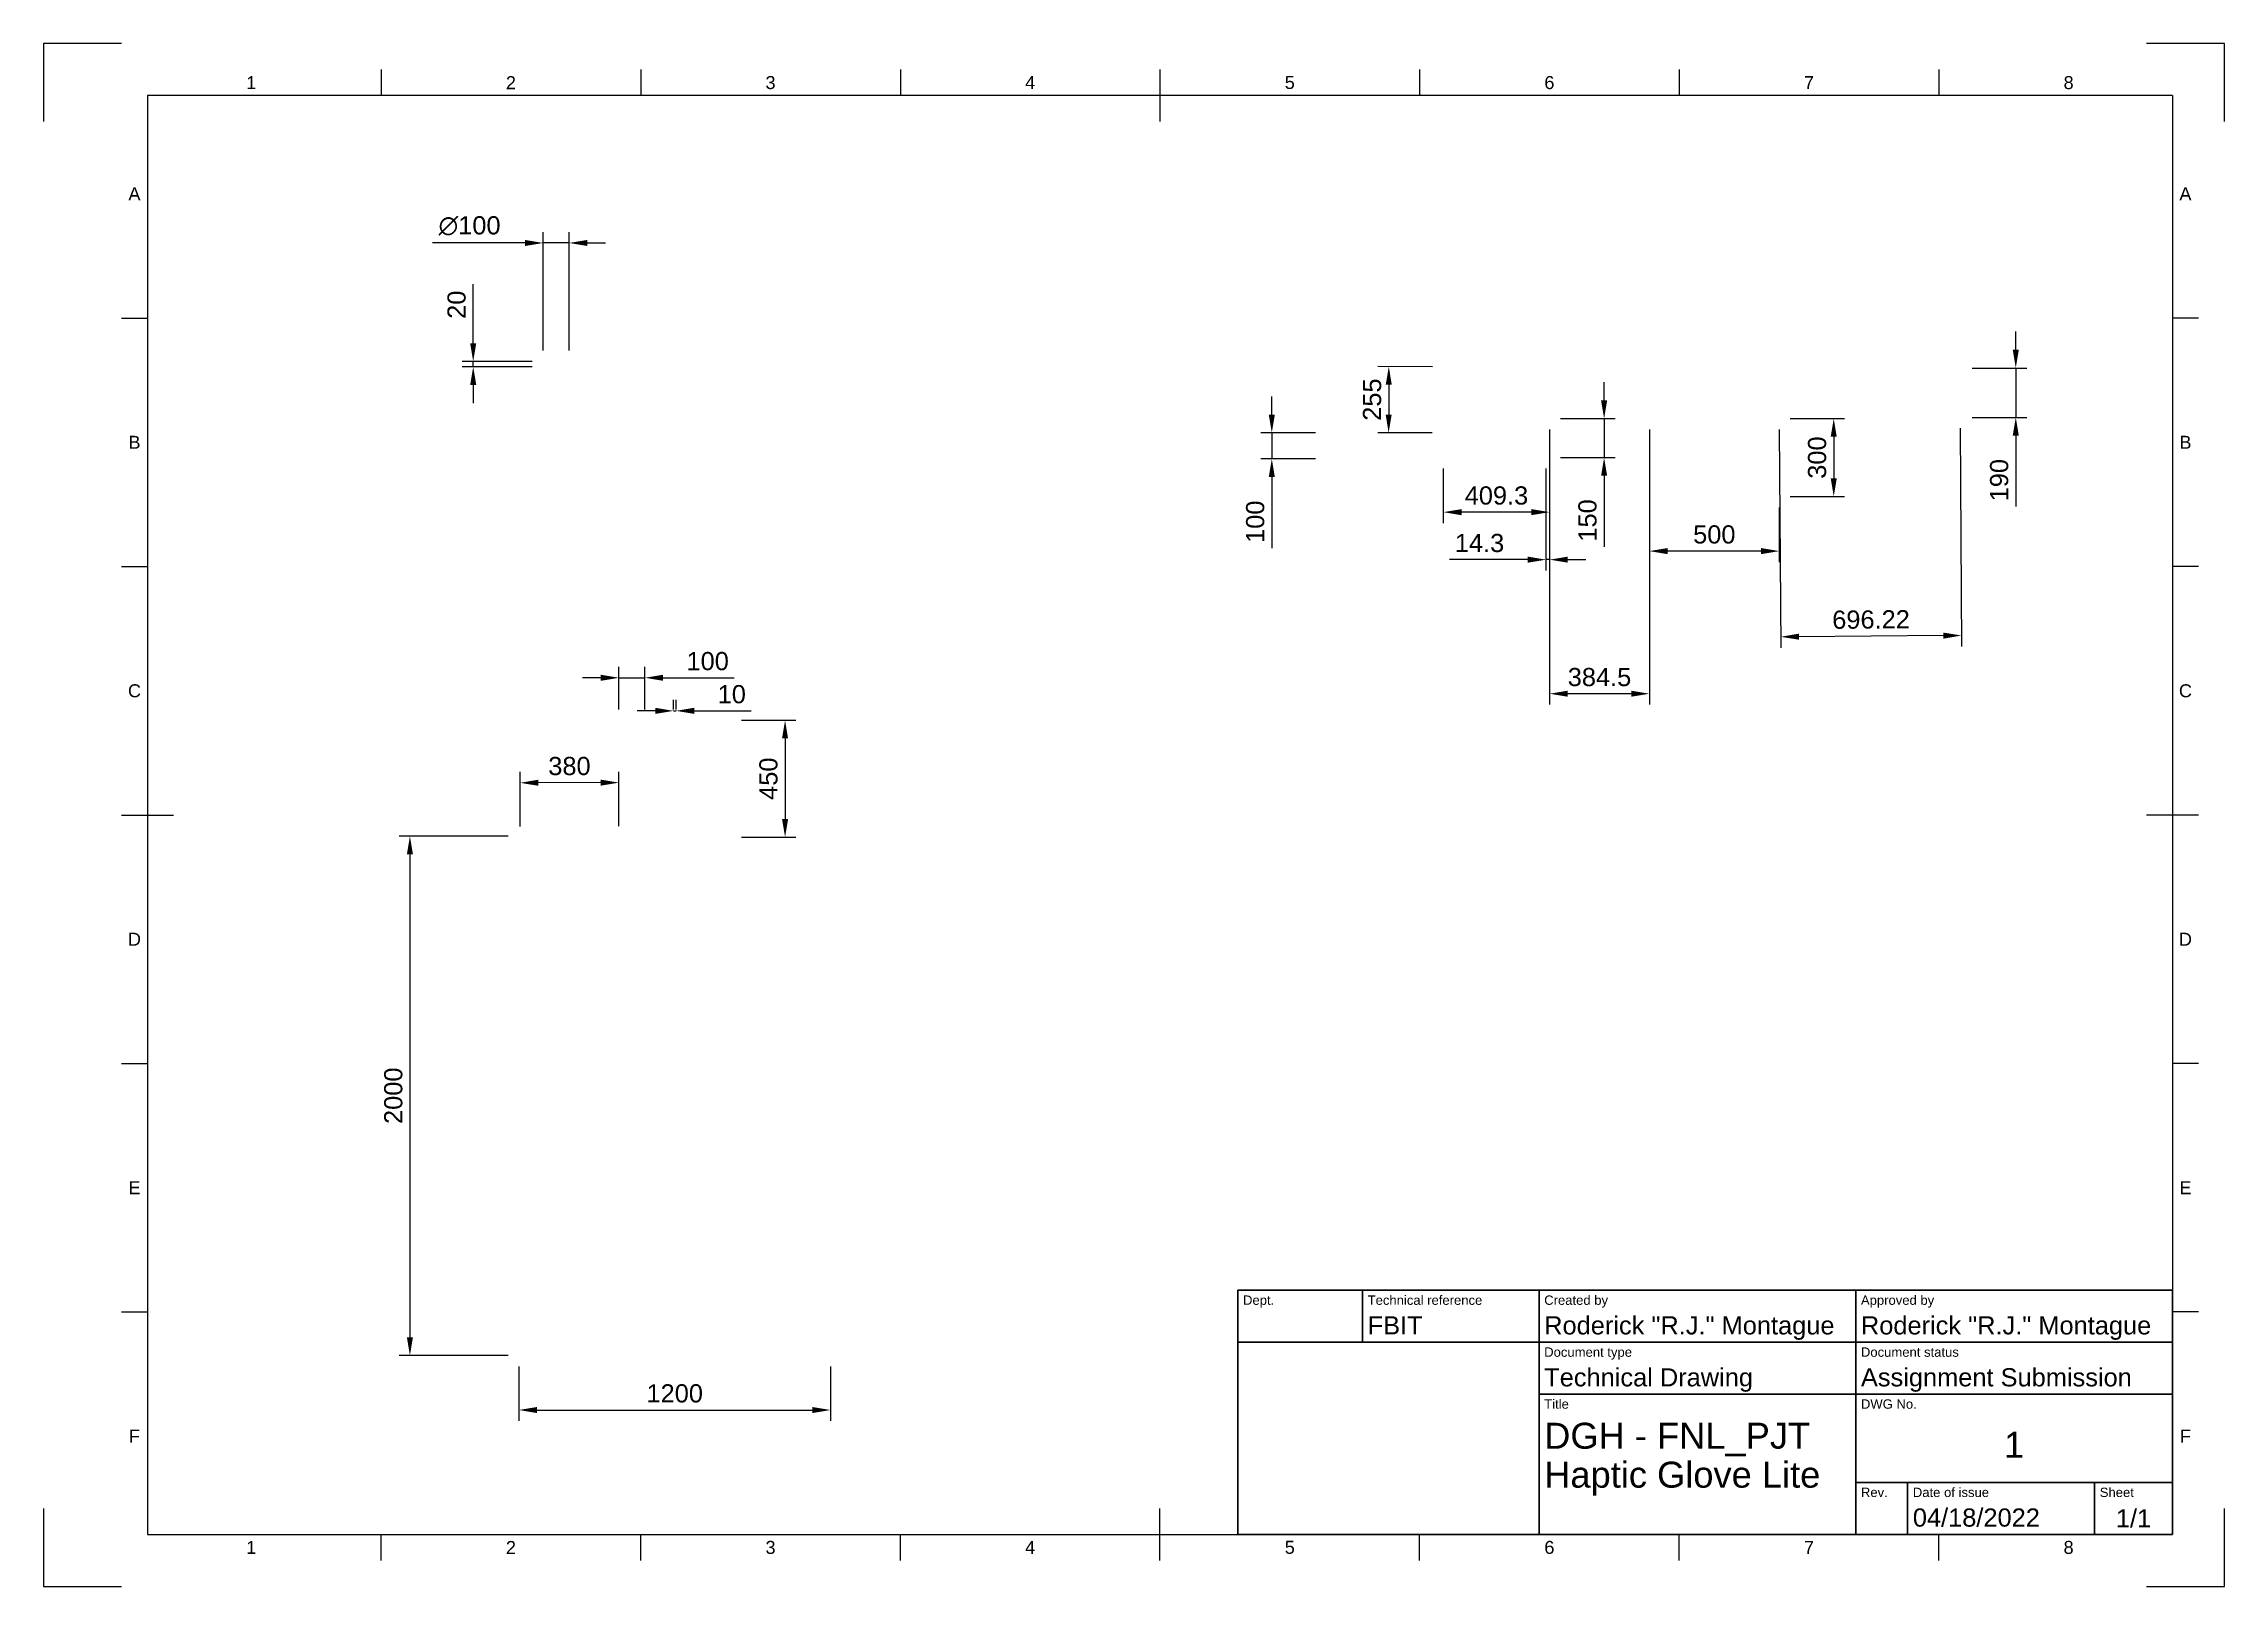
# Paper-space layout 'Sheet1' of a CAD drawing. Header units: millimetres. Extents: x 0 to 420, y 0 to 297.
import ezdxf
from ezdxf.enums import TextEntityAlignment as Align

# ---------------------------------------------------------------- set-up
doc = ezdxf.new("R2010")
doc.units = ezdxf.units.MM
doc.header["$LTSCALE"] = 0.75
for name, color, linetype, lineweight in [('Border', 7, 'Continuous', 25), ('Dimensions', 7, 'Continuous', 25), ('TitleBlock', 7, 'Continuous', 35)]:
    doc.layers.add(name, color=color, linetype=linetype, lineweight=lineweight)
doc.styles.add('FusionTitle', font='arial.ttf')
doc.styles.get("Standard").update_dxf_attribs({"font": 'arial.ttf'})
doc.dimstyles.new('ISO-25', dxfattribs={"dimtxt": 3.5, "dimasz": 3.5, "dimexe": 2.1, "dimexo": 2.1, "dimgap": 1.4, "dimtad": 1, "dimzin": 12, "dimdsep": 46, "dimtxsty": 'Standard', "dimcen": 0, "dimclrd": 256, "dimclre": 256, "dimclrt": 256, "dimazin": 3, "dimtp": 0.1, "dimtm": 0.1000000001, "dimtfac": 0.7142857142857143, "dimtmove": 0, "dimatfit": 3, "dimfxl": 1, "dimtzin": 12, "dimarcsym": 0})

# ---------------------------------------------------------------- blocks, each defined once
blk = doc.blocks.new('ISO_A3_SHEET')
at = {"layer": 'Border'}
for p, q in [((65, 292), (65.00000000000011, 287)), ((115, 292), (115.0000000000001, 287)), ((165, 292), (165.0000000000001, 287)), ((215, 292), (215, 282)), ((265, 292), (265.0000000000001, 287)), ((315, 292), (315.0000000000001, 287)), ((365, 292), (365, 287)), ((410, 287), (20, 287)), ((20, 287), (20, 10)), ((410, 287), (410, 10)), ((15, 244.16666), (20, 244.1666599999999)), ((415, 244.16666), (410, 244.1666599999999)), ((15, 196.33333), (20, 196.33333)), ((415, 196.33333), (410, 196.33333)), ((15, 148.5), (25, 148.5)), ((415, 148.5), (405, 148.5)), ((15, 100.66667), (20, 100.66667)), ((415, 100.66667), (410, 100.66667)), ((15, 52.83334000000001), (20, 52.83334000000001)), ((415, 52.83334000000001), (410, 52.83334000000001)), ((215, 5), (215, 15)), ((20, 10), (410, 10)), ((65, 4.999999999999996), (65.00000000000011, 9.999999999999996)), ((115, 4.999999999999996), (115.0000000000001, 9.999999999999996)), ((165, 4.999999999999996), (165.0000000000001, 9.999999999999996)), ((265, 4.999999999999996), (265.0000000000001, 9.999999999999996)), ((315, 4.999999999999996), (315.0000000000001, 9.999999999999996)), ((365, 4.999999999999996), (365, 9.999999999999996))]:
    blk.add_line(p, q, dxfattribs=at)
at = {"layer": 'Defpoints'}
for p, q in [((15, 297), (0, 297)), ((0, 297), (0, 282)), ((420, 297), (405, 297)), ((420, 282), (420, 297)), ((0, 15), (0, 0)), ((420, 0), (420, 15)), ((0, 0), (15, 0)), ((405, 0), (420, 0))]:
    blk.add_line(p, q, dxfattribs=at)
at = {"layer": 'Border', "style": 'FusionTitle'}
for s, p in [('1', (40, 289.5)), ('2', (90, 289.5)), ('3', (140, 289.5)), ('4', (189.9999999999999, 289.5)), ('5', (240, 289.5)), ('6', (290, 289.5)), ('7', (339.9999999999999, 289.5)), ('8', (389.9999999999998, 289.5)), ('A', (17.5, 268.0833299999999)), ('A', (412.5, 268.0833299999999)), ('B', (17.5, 220.25)), ('B', (412.5, 220.25)), ('C', (17.5, 172.41667)), ('C', (412.5, 172.41667)), ('D', (17.5, 124.58334)), ('D', (412.5, 124.58334)), ('E', (17.5, 76.75001000000003)), ('E', (412.5, 76.75001000000003)), ('F', (17.5, 28.91668000000003)), ('F', (412.5, 28.91668000000003)), ('1', (40, 7.499999999999996)), ('2', (90, 7.499999999999996)), ('3', (140, 7.499999999999996)), ('4', (189.9999999999999, 7.499999999999996)), ('5', (240, 7.499999999999996)), ('6', (290, 7.499999999999996)), ('7', (339.9999999999999, 7.499999999999996)), ('8', (389.9999999999998, 7.499999999999996))]:
    blk.add_text(s, height=2.5, dxfattribs=at).set_placement(p, align=Align.MIDDLE)
blk = doc.blocks.new('ISO_TITLEBLOCK')
at = {"layer": 'TitleBlock'}
for p, q in [((0, 47), (-180, 47)), ((-180, 47), (-180, 0)), ((-156, 37), (-156, 47)), ((-122, 0), (-122, 47)), ((-61, 0), (-61, 47)), ((0, 0), (0, 47)), ((-180, 37), (0, 37)), ((-122, 27), (0, 27)), ((-61, 10), (0, 10)), ((-51, 0), (-50.99999999999994, 10)), ((-15, 0), (-15, 10)), ((-180, 0), (0, 0))]:
    blk.add_line(p, q, dxfattribs=at)
at = {"layer": 'TitleBlock', "style": 'FusionTitle'}
for s, p in [('Dept.', (-179, 46)), ('Technical reference', (-155, 46)), ('Created by', (-121, 46)), ('Approved by', (-60, 46)), ('Document type', (-121, 36)), ('Document status', (-60, 36)), ('Title', (-121, 26)), ('DWG No.', (-60, 26)), ('Rev.', (-60, 9)), ('Date of issue', (-49.99999999999994, 9)), ('Sheet', (-14, 9))]:
    blk.add_text(s, height=1.8, dxfattribs=at).set_placement(p, align=Align.TOP_LEFT)
for tag, height, p in [('DEPT', 3.5, (-179, 42)), ('TECHNICAL_REFERENCE', 3.5, (-155, 42)), ('CREATED_BY', 3.5, (-121, 42)), ('APPROVED_BY', 3.5, (-60, 42)), ('DOCUMENT_TYPE', 3.5, (-121, 32)), ('DOCUMENT_STATUS', 3.5, (-60, 32)), ('TITLE_1', 5, (-121, 21.5)), ('TITLE_2', 5, (-121, 14)), ('TITLE_3', 5, (-121, 6.5)), ('DATE_OF_ISSUE', 3.5, (-50, 5))]:
    blk.add_attdef(tag, text='', height=height, dxfattribs=at).set_placement(p, align=Align.TOP_LEFT)
for tag, p in [('CREATED_DATE', (-61.99999999999999, 42)), ('APPROVED_DATE', (-0.9928376534788512, 42))]:
    blk.add_attdef(tag, text='', height=3.5, dxfattribs=at).set_placement(p, align=Align.TOP_RIGHT)
for tag, height, p in [('DRAWING_NUMBER', 5, (-30.50000000000001, 19.75143246930423)), ('REV', 3.5, (-56, 4.85)), ('SHEET', 3.5, (-7.5, 4.85))]:
    blk.add_attdef(tag, text='', height=height, dxfattribs=at).set_placement(p, align=Align.TOP_CENTER)
blk = doc.blocks.new('*D25')
at = {"layer": 'Defpoints', "color": 0, "transparency": 16777216}
for p in [(115.7978188391696, 174.9177098126781), (110.7978188391696, 166.7345183728969), (115.7978188391696, 166.7345183728969)]:
    blk.add_point(p, dxfattribs=at)
at = {"layer": 'Dimensions', "lineweight": -2, "transparency": 16777216}
for p, q in [((110.7978188391696, 168.8345183728969), (110.7978188391696, 177.0177098126781)), ((115.7978188391696, 168.8345183728969), (115.7978188391696, 177.0177098126781)), ((107.2978188391696, 174.9177098126781), (103.7978188391696, 174.9177098126781)), ((110.7978188391696, 174.9177098126781), (115.7978188391696, 174.9177098126781)), ((119.2978188391696, 174.9177098126781), (132.9893604489923, 174.9177098126781))]:
    blk.add_line(p, q, dxfattribs=at)
at = {"layer": 'Dimensions', "transparency": 16777216}
for points in [[(107.2978188391696, 175.5010431460115), (107.2978188391696, 174.3343764793448), (110.7978188391696, 174.9177098126781)], [(119.2978188391696, 175.5010431460115), (119.2978188391696, 174.3343764793448), (115.7978188391696, 174.9177098126781)]]:
    blk.add_solid(points, dxfattribs=at)
at = {"layer": 'Dimensions', "transparency": 16777216, "insert": (127.8935896440809, 178.1047152697041), "char_height": 3.5, "attachment_point": 5}
blk.add_mtext('100', dxfattribs=at)
blk = doc.blocks.new('*D26')
at = {"layer": 'Defpoints', "color": 0, "transparency": 16777216}
for p in [(121.7978188391696, 168.549556043278), (121.2978188391696, 166.7345183728969), (121.7978188391696, 166.7345183728969)]:
    blk.add_point(p, dxfattribs=at)
at = {"layer": 'Dimensions', "lineweight": -2, "transparency": 16777216}
for p, q in [((117.7978188391696, 168.549556043278), (114.2978188391696, 168.549556043278)), ((121.2978188391696, 168.8345183728969), (121.2978188391696, 170.649556043278)), ((121.2978188391696, 168.549556043278), (121.7978188391696, 168.549556043278)), ((121.7978188391696, 168.8345183728969), (121.7978188391696, 170.649556043278)), ((125.2978188391696, 168.549556043278), (136.2700562197972, 168.549556043278))]:
    blk.add_line(p, q, dxfattribs=at)
at = {"layer": 'Dimensions', "transparency": 16777216}
for points in [[(117.7978188391696, 169.1328893766114), (117.7978188391696, 167.9662227099447), (121.2978188391696, 168.549556043278)], [(125.2978188391696, 169.1328893766114), (125.2978188391696, 167.9662227099447), (121.7978188391696, 168.549556043278)]]:
    blk.add_solid(points, dxfattribs=at)
at = {"layer": 'Dimensions', "transparency": 16777216, "insert": (132.5339375294834, 171.7365615003039), "char_height": 3.5, "attachment_point": 5}
blk.add_mtext('10', dxfattribs=at)
blk = doc.blocks.new('*D27')
at = {"layer": 'Defpoints', "color": 0, "transparency": 16777216}
for p in [(132.2978188391697, 166.734518372897), (132.2978188391697, 144.234518372897), (142.7978188391697, 144.234518372897)]:
    blk.add_point(p, dxfattribs=at)
at = {"layer": 'Dimensions', "lineweight": -2, "transparency": 16777216}
for p, q in [((134.3978188391697, 166.734518372897), (144.8978188391697, 166.734518372897)), ((142.7978188391697, 163.234518372897), (142.7978188391697, 147.734518372897)), ((134.3978188391697, 144.234518372897), (144.8978188391697, 144.234518372897))]:
    blk.add_line(p, q, dxfattribs=at)
at = {"layer": 'Dimensions', "transparency": 16777216}
for points in [[(142.2144855058364, 163.234518372897), (143.3811521725031, 163.234518372897), (142.7978188391697, 166.734518372897)], [(142.2144855058364, 147.734518372897), (143.3811521725031, 147.734518372897), (142.7978188391697, 144.234518372897)]]:
    blk.add_solid(points, dxfattribs=at)
at = {"layer": 'Dimensions', "transparency": 16777216, "insert": (139.6108133821438, 155.4845183728969), "char_height": 3.5, "attachment_point": 5, "rotation": 90}
blk.add_mtext('450', dxfattribs=at)
blk = doc.blocks.new('*D28')
at = {"layer": 'Defpoints', "color": 0, "transparency": 16777216}
for p in [(91.54781883916965, 144.449386306443), (70.54781883916974, 44.44938630644297), (91.54781883916965, 44.44938630644297)]:
    blk.add_point(p, dxfattribs=at)
at = {"layer": 'Dimensions', "lineweight": -2, "transparency": 16777216}
for p, q in [((89.44781883916966, 144.449386306443), (68.44781883916973, 144.449386306443)), ((70.54781883916972, 140.949386306443), (70.54781883916974, 47.94938630644297)), ((89.44781883916966, 44.44938630644297), (68.44781883916974, 44.44938630644297))]:
    blk.add_line(p, q, dxfattribs=at)
at = {"layer": 'Dimensions', "transparency": 16777216}
for points in [[(69.9644855058364, 140.949386306443), (71.13115217250305, 140.949386306443), (70.54781883916972, 144.449386306443)], [(69.96448550583641, 47.94938630644297), (71.13115217250306, 47.94938630644297), (70.54781883916974, 44.44938630644297)]]:
    blk.add_solid(points, dxfattribs=at)
at = {"layer": 'Dimensions', "transparency": 16777216, "insert": (67.36081338214382, 94.44938630644296), "char_height": 3.5, "attachment_point": 5, "rotation": 90}
blk.add_mtext('2000', dxfattribs=at)
blk = doc.blocks.new('*D29')
at = {"layer": 'Defpoints', "color": 0, "transparency": 16777216}
for p in [(91.54781883916962, 44.44938630644299), (151.5478188391696, 44.44938630644299), (151.5478188391696, 33.94938630644299)]:
    blk.add_point(p, dxfattribs=at)
at = {"layer": 'Dimensions', "lineweight": -2, "transparency": 16777216}
for p, q in [((91.54781883916962, 42.34938630644299), (91.54781883916962, 31.84938630644299)), ((151.5478188391696, 42.34938630644299), (151.5478188391696, 31.84938630644299)), ((95.04781883916962, 33.94938630644299), (148.0478188391696, 33.94938630644299))]:
    blk.add_line(p, q, dxfattribs=at)
at = {"layer": 'Dimensions', "transparency": 16777216}
for points in [[(95.04781883916962, 34.53271963977632), (95.04781883916962, 33.36605297310965), (91.54781883916962, 33.94938630644299)], [(148.0478188391696, 34.53271963977632), (148.0478188391696, 33.36605297310965), (151.5478188391696, 33.94938630644299)]]:
    blk.add_solid(points, dxfattribs=at)
at = {"layer": 'Dimensions', "transparency": 16777216, "insert": (121.5478188391696, 37.13639176346891), "char_height": 3.5, "attachment_point": 5}
blk.add_mtext('1200', dxfattribs=at)
blk = doc.blocks.new('*D30')
at = {"layer": 'Defpoints', "color": 0, "transparency": 16777216}
for p in [(91.77840378300365, 154.6993683566941), (91.79781883916964, 144.1993863064431), (110.7978188391696, 144.2345183728969)]:
    blk.add_point(p, dxfattribs=at)
at = {"layer": 'Dimensions', "lineweight": -2, "transparency": 16777216}
for p, q in [((91.79393582793644, 146.2993827164933), (91.77452077177045, 156.7993647667443)), ((110.7939358279364, 146.3345147829471), (110.7745207717705, 156.8344968331981)), ((107.2784097662533, 154.7280287377593), (95.278397799754, 154.7058400420827))]:
    blk.add_line(p, q, dxfattribs=at)
at = {"layer": 'Dimensions', "transparency": 16777216}
for points in [[(95.27731918552256, 155.2891723782078), (95.27947641398545, 154.1225077059577), (91.77840378300365, 154.6993683566941)], [(107.2773311520219, 155.3113610738843), (107.2794883804848, 154.1446964016342), (110.7784037830037, 154.7345004231479)]]:
    blk.add_solid(points, dxfattribs=at)
at = {"layer": 'Dimensions', "transparency": 16777216, "insert": (101.272508633844, 157.9051281211409), "char_height": 3.5, "attachment_point": 5, "rotation": 0.10594299154319217}
blk.add_mtext('380', dxfattribs=at)
blk = doc.blocks.new('*D31')
at = {"layer": 'Defpoints', "color": 0, "transparency": 16777216}
for p in [(369.3242829530876, 234.554181567083), (369.3242829530876, 225.054181567083), (379.824282953088, 225.054181567083)]:
    blk.add_point(p, dxfattribs=at)
at = {"layer": 'Dimensions', "lineweight": -2, "transparency": 16777216}
for p, q in [((379.824282953088, 238.054181567083), (379.824282953088, 241.554181567083)), ((371.4242829530876, 234.554181567083), (381.924282953088, 234.554181567083)), ((379.824282953088, 234.554181567083), (379.824282953088, 225.054181567083)), ((371.4242829530876, 225.054181567083), (381.924282953088, 225.054181567083)), ((379.824282953088, 221.554181567083), (379.824282953088, 207.8626399572603))]:
    blk.add_line(p, q, dxfattribs=at)
at = {"layer": 'Dimensions', "transparency": 16777216}
for points in [[(379.2409496197547, 238.054181567083), (380.4076162864213, 238.054181567083), (379.824282953088, 234.554181567083)], [(379.2409496197547, 221.554181567083), (380.4076162864213, 221.554181567083), (379.824282953088, 225.054181567083)]]:
    blk.add_solid(points, dxfattribs=at)
at = {"layer": 'Dimensions', "transparency": 16777216, "insert": (376.6372774960621, 212.9584107621715), "char_height": 3.5, "attachment_point": 5, "rotation": 90}
blk.add_mtext('190', dxfattribs=at)
blk = doc.blocks.new('*D32')
at = {"layer": 'Defpoints', "color": 0, "transparency": 16777216}
for p in [(334.2642749784617, 224.804181567083), (334.2642749784617, 209.804181567083), (344.7642749784623, 209.804181567083)]:
    blk.add_point(p, dxfattribs=at)
at = {"layer": 'Dimensions', "lineweight": -2, "transparency": 16777216}
for p, q in [((336.3642749784618, 224.804181567083), (346.8642749784623, 224.804181567083)), ((344.7642749784623, 221.304181567083), (344.7642749784623, 213.304181567083)), ((336.3642749784618, 209.804181567083), (346.8642749784623, 209.804181567083))]:
    blk.add_line(p, q, dxfattribs=at)
at = {"layer": 'Dimensions', "transparency": 16777216}
for points in [[(344.180941645129, 221.304181567083), (345.3476083117956, 221.304181567083), (344.7642749784623, 224.804181567083)], [(344.180941645129, 213.304181567083), (345.3476083117956, 213.304181567083), (344.7642749784623, 209.804181567083)]]:
    blk.add_solid(points, dxfattribs=at)
at = {"layer": 'Dimensions', "transparency": 16777216, "insert": (341.5760757970162, 217.3041815670828), "char_height": 3.5, "attachment_point": 5, "rotation": 90}
blk.add_mtext('300', dxfattribs=at)
blk = doc.blocks.new('*D33')
at = {"layer": 'Defpoints', "color": 0, "transparency": 16777216}
for p in [(309.2642749784616, 209.8041815670828), (334.2642749784616, 209.8041815670828), (309.2642749784616, 199.3041815670828)]:
    blk.add_point(p, dxfattribs=at)
at = {"layer": 'Dimensions', "lineweight": -2, "transparency": 16777216}
for p, q in [((309.2642749784616, 207.7041815670829), (309.2642749784616, 197.2041815670829)), ((334.2642749784616, 207.7041815670829), (334.2642749784616, 197.2041815670829)), ((330.7642749784616, 199.3041815670828), (312.7642749784616, 199.3041815670828))]:
    blk.add_line(p, q, dxfattribs=at)
at = {"layer": 'Dimensions', "transparency": 16777216}
for points in [[(312.7642749784616, 199.8875149004162), (312.7642749784616, 198.7208482337495), (309.2642749784616, 199.3041815670828)], [(330.7642749784616, 199.8875149004162), (330.7642749784616, 198.7208482337495), (334.2642749784616, 199.3041815670828)]]:
    blk.add_solid(points, dxfattribs=at)
at = {"layer": 'Dimensions', "transparency": 16777216, "insert": (321.7642749784616, 202.4911870241088), "char_height": 3.5, "attachment_point": 5}
blk.add_mtext('500', dxfattribs=at)
blk = doc.blocks.new('*D34')
at = {"layer": 'Defpoints', "color": 0, "transparency": 16777216}
for p in [(269.5742829530876, 234.8041815670828), (259.0391907472377, 222.083113747268), (269.5391508866357, 222.0541815670829)]:
    blk.add_point(p, dxfattribs=at)
at = {"layer": 'Dimensions', "lineweight": -2, "transparency": 16777216}
for p, q in [((267.4742909252079, 234.8099680031199), (256.97433078581, 234.838900183305)), ((259.064678753628, 231.3331270341353), (259.0488348072994, 225.5831004604007)), ((267.4391588587561, 222.0599680031199), (256.9391987193581, 222.088900183305))]:
    blk.add_line(p, q, dxfattribs=at)
at = {"layer": 'Dimensions', "transparency": 16777216}
for points in [[(258.4813476347725, 231.3347343774789), (259.6480098724834, 231.3315196907916), (259.0743228136897, 234.833113747268)], [(258.465503688444, 225.5847078037443), (259.6321659261548, 225.5814931170571), (259.0391907472377, 222.083113747268)]]:
    blk.add_solid(points, dxfattribs=at)
at = {"layer": 'Dimensions', "transparency": 16777216, "insert": (255.8697634221002, 228.4668953678521), "char_height": 3.5, "attachment_point": 5, "rotation": 89.84212438910566}
blk.add_mtext('255', dxfattribs=at)
blk = doc.blocks.new('*D35')
at = {"layer": 'Defpoints', "color": 0, "transparency": 16777216}
for p in [(247.0391508866358, 222.054181567083), (236.5391508866359, 217.054181567083), (247.0391508866358, 217.054181567083)]:
    blk.add_point(p, dxfattribs=at)
at = {"layer": 'Dimensions', "lineweight": -2, "transparency": 16777216}
for p, q in [((236.5391508866359, 225.554181567083), (236.5391508866359, 229.054181567083)), ((244.9391508866358, 222.054181567083), (234.4391508866359, 222.054181567083)), ((236.5391508866359, 222.054181567083), (236.5391508866359, 217.054181567083)), ((244.9391508866358, 217.054181567083), (234.4391508866359, 217.054181567083)), ((236.5391508866359, 213.554181567083), (236.5391508866359, 199.8626399572603))]:
    blk.add_line(p, q, dxfattribs=at)
at = {"layer": 'Dimensions', "transparency": 16777216}
for points in [[(235.9558175533025, 225.554181567083), (237.1224842199692, 225.554181567083), (236.5391508866359, 222.054181567083)], [(235.9558175533025, 213.554181567083), (237.1224842199692, 213.554181567083), (236.5391508866359, 217.054181567083)]]:
    blk.add_solid(points, dxfattribs=at)
at = {"layer": 'Dimensions', "transparency": 16777216, "insert": (233.3521454296099, 204.9584107621715), "char_height": 3.5, "attachment_point": 5, "rotation": 90}
blk.add_mtext('100', dxfattribs=at)
blk = doc.blocks.new('*D36')
at = {"layer": 'Defpoints', "color": 0, "transparency": 16777216}
for p in [(269.574282953093, 217.3041815670828), (290.0391992118872, 217.3041815670828), (269.574282953093, 206.8041815670828)]:
    blk.add_point(p, dxfattribs=at)
at = {"layer": 'Dimensions', "lineweight": -2, "transparency": 16777216}
for p, q in [((269.574282953093, 215.2041815670829), (269.574282953093, 204.7041815670829)), ((290.0391992118872, 215.2041815670829), (290.0391992118872, 204.7041815670829)), ((286.5391992118872, 206.8041815670828), (273.074282953093, 206.8041815670828))]:
    blk.add_line(p, q, dxfattribs=at)
at = {"layer": 'Dimensions', "transparency": 16777216}
for points in [[(273.074282953093, 207.3875149004162), (273.074282953093, 206.2208482337495), (269.574282953093, 206.8041815670828)], [(286.5391992118872, 207.3875149004162), (286.5391992118872, 206.2208482337495), (290.0391992118872, 206.8041815670828)]]:
    blk.add_solid(points, dxfattribs=at)
at = {"layer": 'Dimensions', "transparency": 16777216, "insert": (279.8067410824901, 209.992380748529), "char_height": 3.5, "attachment_point": 5}
blk.add_mtext('409.3', dxfattribs=at)
blk = doc.blocks.new('*D37')
at = {"layer": 'Defpoints', "color": 0, "transparency": 16777216}
for p in [(289.3241508866288, 217.3041815670828), (290.0391992118872, 217.3041815670828), (289.3241508866288, 197.6567579130957)]:
    blk.add_point(p, dxfattribs=at)
at = {"layer": 'Dimensions', "lineweight": -2, "transparency": 16777216}
for p, q in [((289.3241508866288, 215.2041815670829), (289.3241508866288, 195.5567579130957)), ((290.0391992118872, 215.2041815670829), (290.0391992118872, 195.5567579130957)), ((285.8241508866288, 197.6567579130957), (270.762213642427, 197.6567579130957)), ((290.0391992118872, 197.6567579130957), (289.3241508866288, 197.6567579130957)), ((293.5391992118872, 197.6567579130957), (297.0391992118872, 197.6567579130957))]:
    blk.add_line(p, q, dxfattribs=at)
at = {"layer": 'Dimensions', "transparency": 16777216}
for points in [[(285.8241508866288, 198.240091246429), (285.8241508866288, 197.0734245797624), (289.3241508866288, 197.6567579130957)], [(293.5391992118872, 198.240091246429), (293.5391992118872, 197.0734245797624), (290.0391992118872, 197.6567579130957)]]:
    blk.add_solid(points, dxfattribs=at)
at = {"layer": 'Dimensions', "transparency": 16777216, "insert": (276.5431822645279, 200.8449570945418), "char_height": 3.5, "attachment_point": 5}
blk.add_mtext('14.3', dxfattribs=at)
blk = doc.blocks.new('*D38')
at = {"layer": 'Defpoints', "color": 0, "transparency": 16777216}
for p in [(290.0391992118873, 224.804181567083), (290.0391992118873, 217.304181567083), (300.5391992118875, 217.304181567083)]:
    blk.add_point(p, dxfattribs=at)
at = {"layer": 'Dimensions', "lineweight": -2, "transparency": 16777216}
for p, q in [((300.5391992118875, 228.304181567083), (300.5391992118875, 231.804181567083)), ((292.1391992118873, 224.804181567083), (302.6391992118876, 224.804181567083)), ((300.5391992118875, 224.804181567083), (300.5391992118875, 217.304181567083)), ((292.1391992118873, 217.304181567083), (302.6391992118876, 217.304181567083)), ((300.5391992118875, 213.804181567083), (300.5391992118875, 200.1126399572603))]:
    blk.add_line(p, q, dxfattribs=at)
at = {"layer": 'Dimensions', "transparency": 16777216}
for points in [[(299.9558658785542, 228.304181567083), (301.1225325452208, 228.304181567083), (300.5391992118875, 224.804181567083)], [(299.9558658785542, 213.804181567083), (301.1225325452208, 213.804181567083), (300.5391992118875, 217.304181567083)]]:
    blk.add_solid(points, dxfattribs=at)
at = {"layer": 'Dimensions', "transparency": 16777216, "insert": (297.3521937548616, 205.2084107621715), "char_height": 3.5, "attachment_point": 5, "rotation": 90}
blk.add_mtext('150', dxfattribs=at)
blk = doc.blocks.new('*D39')
at = {"layer": 'Defpoints', "color": 0, "transparency": 16777216}
for p in [(96.1978188391696, 258.625169909087), (96.1978188391696, 235.8041814717154), (101.1978188391696, 235.8041814717154)]:
    blk.add_point(p, dxfattribs=at)
at = {"layer": 'Dimensions', "lineweight": -2, "transparency": 16777216}
for p, q in [((96.1978188391696, 237.9041814717154), (96.1978188391696, 260.7251699090871)), ((101.1978188391696, 237.9041814717154), (101.1978188391696, 260.7251699090871)), ((92.6978188391696, 258.625169909087), (74.86882838896496, 258.625169909087)), ((101.1978188391696, 258.625169909087), (96.1978188391696, 258.625169909087)), ((104.6978188391696, 258.625169909087), (108.1978188391696, 258.625169909087))]:
    blk.add_line(p, q, dxfattribs=at)
at = {"layer": 'Dimensions', "transparency": 16777216}
for points in [[(92.6978188391696, 259.2085032424204), (92.6978188391696, 258.0418365757537), (96.1978188391696, 258.625169909087)], [(104.6978188391696, 259.2085032424204), (104.6978188391696, 258.0418365757537), (101.1978188391696, 258.625169909087)]]:
    blk.add_solid(points, dxfattribs=at)
at = {"layer": 'Dimensions', "transparency": 16777216, "insert": (82.03332361406729, 261.9100607685687), "char_height": 3.5, "attachment_point": 5}
blk.add_mtext('∅100', dxfattribs=at)
blk = doc.blocks.new('*D40')
at = {"layer": 'Defpoints', "color": 0, "transparency": 16777216}
for p in [(82.73517880635913, 235.8041814717155), (96.19781883916968, 235.8041814717155), (96.19781883916968, 234.8041814717155)]:
    blk.add_point(p, dxfattribs=at)
at = {"layer": 'Dimensions', "lineweight": -2, "transparency": 16777216}
for p, q in [((82.73517880635913, 239.3041814717155), (82.73517880635913, 250.6655730133254)), ((94.09781883916968, 235.8041814717155), (80.63517880635914, 235.8041814717155)), ((82.73517880635913, 234.8041814717155), (82.73517880635913, 235.8041814717155)), ((94.09781883916968, 234.8041814717155), (80.63517880635914, 234.8041814717155)), ((82.73517880635913, 231.3041814717155), (82.73517880635913, 227.8041814717155))]:
    blk.add_line(p, q, dxfattribs=at)
at = {"layer": 'Dimensions', "transparency": 16777216}
for points in [[(82.1518454730258, 239.3041814717155), (83.31851213969246, 239.3041814717155), (82.73517880635913, 235.8041814717155)], [(82.1518454730258, 231.3041814717155), (83.31851213969246, 231.3041814717155), (82.73517880635913, 234.8041814717155)]]:
    blk.add_solid(points, dxfattribs=at)
at = {"layer": 'Dimensions', "transparency": 16777216, "insert": (79.54817334933327, 246.7348772425204), "char_height": 3.5, "attachment_point": 5, "rotation": 90}
blk.add_mtext('20', dxfattribs=at)
blk = doc.blocks.new('*D41')
at = {"layer": 'Defpoints', "color": 0, "transparency": 16777216}
for p in [(334.2642749784615, 224.8041815670828), (369.0742829530875, 225.0541815670828), (334.5659045911032, 182.8052646813252)]:
    blk.add_point(p, dxfattribs=at)
at = {"layer": 'Dimensions', "lineweight": -2, "transparency": 16777216}
for p, q in [((334.2793564590936, 222.7042357227949), (334.5809860717353, 180.7053188370373)), ((369.0893644337196, 222.954235722795), (369.3909940463612, 180.9553188370373)), ((365.8760028252494, 183.0301288802717), (338.0658143315829, 182.8304004823787))]:
    blk.add_line(p, q, dxfattribs=at)
at = {"layer": 'Dimensions', "transparency": 16777216}
for points in [[(338.0616250314073, 183.4137187724587), (338.0700036317585, 182.2470821922987), (334.5659045911032, 182.8052646813252)], [(365.8718135250738, 183.6134471703517), (365.8801921254249, 182.4468105901917), (369.3759125657292, 183.0552646813252)]]:
    blk.add_solid(points, dxfattribs=at)
at = {"layer": 'Dimensions', "transparency": 16777216, "insert": (351.9480205969521, 186.1171879504701), "char_height": 3.5, "attachment_point": 5, "rotation": 0.4114821986078617}
blk.add_mtext('696.22', dxfattribs=at)
blk = doc.blocks.new('*D42')
at = {"layer": 'Defpoints', "color": 0, "transparency": 16777216}
for p in [(290.0391992118872, 224.8041815670828), (309.2642749784616, 224.8041815670828), (290.0391992118872, 171.8484398266468)]:
    blk.add_point(p, dxfattribs=at)
at = {"layer": 'Dimensions', "lineweight": -2, "transparency": 16777216}
for p, q in [((290.0391992118872, 222.7041815670829), (290.0391992118872, 169.7484398266468)), ((309.2642749784616, 222.7041815670829), (309.2642749784616, 169.7484398266468)), ((305.7642749784616, 171.8484398266468), (293.5391992118872, 171.8484398266468))]:
    blk.add_line(p, q, dxfattribs=at)
at = {"layer": 'Dimensions', "transparency": 16777216}
for points in [[(293.5391992118872, 172.4317731599801), (293.5391992118872, 171.2651064933134), (290.0391992118872, 171.8484398266468)], [(305.7642749784616, 172.4317731599801), (305.7642749784616, 171.2651064933134), (309.2642749784616, 171.8484398266468)]]:
    blk.add_solid(points, dxfattribs=at)
at = {"layer": 'Dimensions', "transparency": 16777216, "insert": (299.6517370951744, 175.0366390080929), "char_height": 3.5, "attachment_point": 5}
blk.add_mtext('384.5', dxfattribs=at)

psp = doc.layouts.new('Sheet1')

# ---------------------------------------------------------------- block references
at = {"layer": 'Border'}
psp.add_blockref('ISO_A3_SHEET', (0, 0), dxfattribs=at)
at = {"layer": 'TitleBlock'}
psp.add_blockref('ISO_TITLEBLOCK', (410, 10), dxfattribs=at).add_auto_attribs({'DATE_OF_ISSUE': '04/18/2022', 'DOCUMENT_STATUS': 'Assignment Submission', 'DOCUMENT_TYPE': 'Technical Drawing', 'SHEET': '1/1', 'TITLE_2': 'Haptic Glove Lite', 'DRAWING_NUMBER': '1', 'TITLE_1': 'DGH - FNL_PJT', 'APPROVED_BY': 'Roderick "R.J." Montague', 'CREATED_BY': 'Roderick "R.J." Montague', 'TECHNICAL_REFERENCE': 'FBIT'})

# ---------------------------------------------------------------- dimensions: what is measured, and where the dimension line sits
at = {"layer": 'Dimensions'}
dim = psp.add_aligned_dim(p1=(101.1978188391696, 235.8041814717154), p2=(96.1978188391696, 235.8041814717154), distance=-22.820988437371597, text='∅<>', dimstyle='ISO-25', override={"dimlfac": -19.99999999999999}, dxfattribs=at)
dim.commit()
dim.dimension.update_dxf_attribs({"geometry": '*D39', "text_midpoint": (82.03332361406729, 261.9100607685687)})
for p1, p2, distance, override, picture, middle in [((96.19781883916963, 234.8041814717154), (96.19781883916963, 235.8041814717154), 13.462640032810498, {"dimlfac": -19.99999999999999, "dimclrd": 256, "dimclre": 256}, '*D40', (79.54817334933327, 246.7348772425204)), ((369.3242829530874, 234.5541815670828), (369.3242829530874, 225.0541815670828), 10.500000000000625, {"dimlfac": -20, "dimclrd": 256, "dimclre": 256}, '*D31', (376.6372774960621, 212.9584107621715)), ((269.5742829530876, 234.8041815670828), (269.5391508866356, 222.0541815670828), -10.499999999999764, {"dimlfac": -20, "dimclrd": 256, "dimclre": 256}, '*D34', (255.8697634221002, 228.4668953678521)), ((290.0391992118872, 224.8041815670828), (290.0391992118872, 217.3041815670828), 10.500000000000284, {"dimlfac": -20, "dimclrd": 256, "dimclre": 256}, '*D38', (297.3521937548616, 205.2084107621715)), ((247.0391508866356, 222.0541815670828), (247.0391508866356, 217.0541815670828), -10.499999999999716, {"dimlfac": -20, "dimclrd": 256, "dimclre": 256}, '*D35', (233.3521454296099, 204.9584107621715)), ((309.2642749784616, 224.8041815670828), (290.0391992118872, 224.8041815670828), 52.955741740436, {"dimlfac": -20, "dimclrd": 256, "dimclre": 256}, '*D42', (299.6517370951744, 175.0366390080929)), ((369.0742829530875, 225.0541815670828), (334.2642749784615, 224.8041815670828), 41.99999999999994, {"dimlfac": -20, "dimclrd": 256, "dimclre": 256}, '*D41', (351.9480205969521, 186.1171879504701)), ((334.2642749784616, 224.8041815670828), (334.2642749784616, 209.8041815670828), 10.500000000000739, {"dimlfac": -20, "dimclrd": 256, "dimclre": 256}, '*D32', (341.5760757970162, 217.3041815670828)), ((290.0391992118872, 217.3041815670828), (269.574282953093, 217.3041815670828), 10.5, {"dimlfac": -20, "dimclrd": 256, "dimclre": 256}, '*D36', (279.8067410824901, 209.992380748529)), ((290.0391992118872, 217.3041815670828), (289.3241508866288, 217.3041815670828), 19.64742365398709, {"dimlfac": -20, "dimclrd": 256, "dimclre": 256}, '*D37', (276.5431822645279, 200.8449570945418)), ((334.2642749784616, 209.8041815670828), (309.2642749784616, 209.8041815670828), 10.5, {"dimlfac": -20, "dimclrd": 256, "dimclre": 256}, '*D33', (321.7642749784616, 202.4911870241088)), ((110.7978188391696, 166.7345183728969), (115.7978188391696, 166.7345183728969), 8.183191439781211, {"dimlfac": -20}, '*D25', (127.8935896440809, 178.1047152697041)), ((121.2978188391696, 166.7345183728969), (121.7978188391696, 166.7345183728969), 1.8150376703810878, {"dimlfac": -20, "dimclrd": 256, "dimclre": 256}, '*D26', (132.5339375294834, 171.7365615003039)), ((132.2978188391696, 166.7345183728969), (132.2978188391696, 144.2345183728969), 10.500000000000114, {"dimlfac": -20, "dimclrd": 256, "dimclre": 256}, '*D27', (139.6108133821438, 155.4845183728969)), ((110.7978188391696, 144.2345183728969), (91.79781883916962, 144.199386306443), -10.500000000000064, {"dimlfac": -20, "dimclrd": 256, "dimclre": 256}, '*D30', (101.272508633844, 157.9051281211409)), ((91.54781883916962, 144.449386306443), (91.54781883916962, 44.44938630644296), -20.999999999999886, {"dimlfac": -20, "dimclrd": 256, "dimclre": 256}, '*D28', (67.36081338214382, 94.44938630644296)), ((91.54781883916962, 44.44938630644299), (151.5478188391696, 44.44938630644299), -10.5, {"dimlfac": -20, "dimclrd": 256, "dimclre": 256}, '*D29', (121.5478188391696, 37.13639176346891))]:
    dim = psp.add_aligned_dim(p1=p1, p2=p2, distance=distance, dimstyle='ISO-25', override=override, dxfattribs=at)
    dim.commit()
    dim.dimension.update_dxf_attribs({"geometry": picture, "text_midpoint": middle})

doc.saveas('drawing.dxf')
